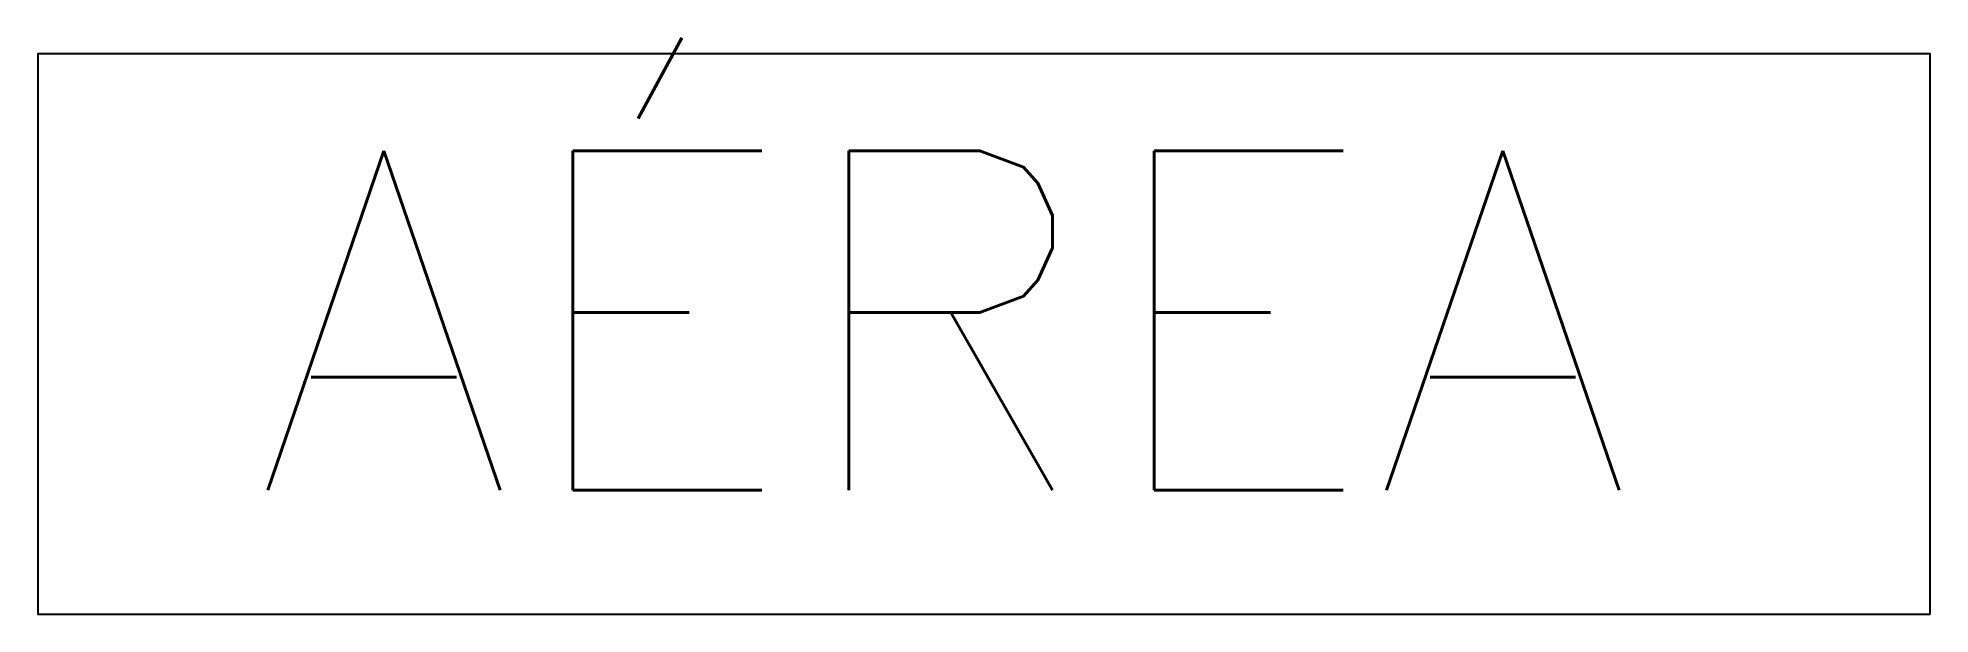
# Model space of a CAD drawing. Header units: millimetres. Extents: x -25.2 to 28.4, y -8.2 to 8.1.
import ezdxf
from ezdxf.enums import TextEntityAlignment as Align

# ---------------------------------------------------------------- set-up
doc = ezdxf.new("R2010")
doc.units = ezdxf.units.MM
doc.header["$LTSCALE"] = 0.5
doc.layers.add('Cotas', color=1, linetype='Continuous')
doc.layers.add('ESPEC', color=255, linetype='Continuous', lineweight=20)
doc.styles.add('REGUA60', font='simplex.shx')

msp = doc.modelspace()

# ---------------------------------------------------------------- linework, layer by layer
at = {"layer": 'Cotas'}
msp.add_lwpolyline([(28.392, -8.219), (28.392, 7.642), (-25.184, 7.642), (-25.184, -8.219)], close=True, dxfattribs=at)

# ---------------------------------------------------------------- texts
at = {"layer": 'ESPEC', "style": 'REGUA60'}
msp.add_text('AÉREA', height=9.6, dxfattribs=at).set_placement((0.456, -7.587), align=Align.BOTTOM_CENTER)

doc.saveas('drawing.dxf')
